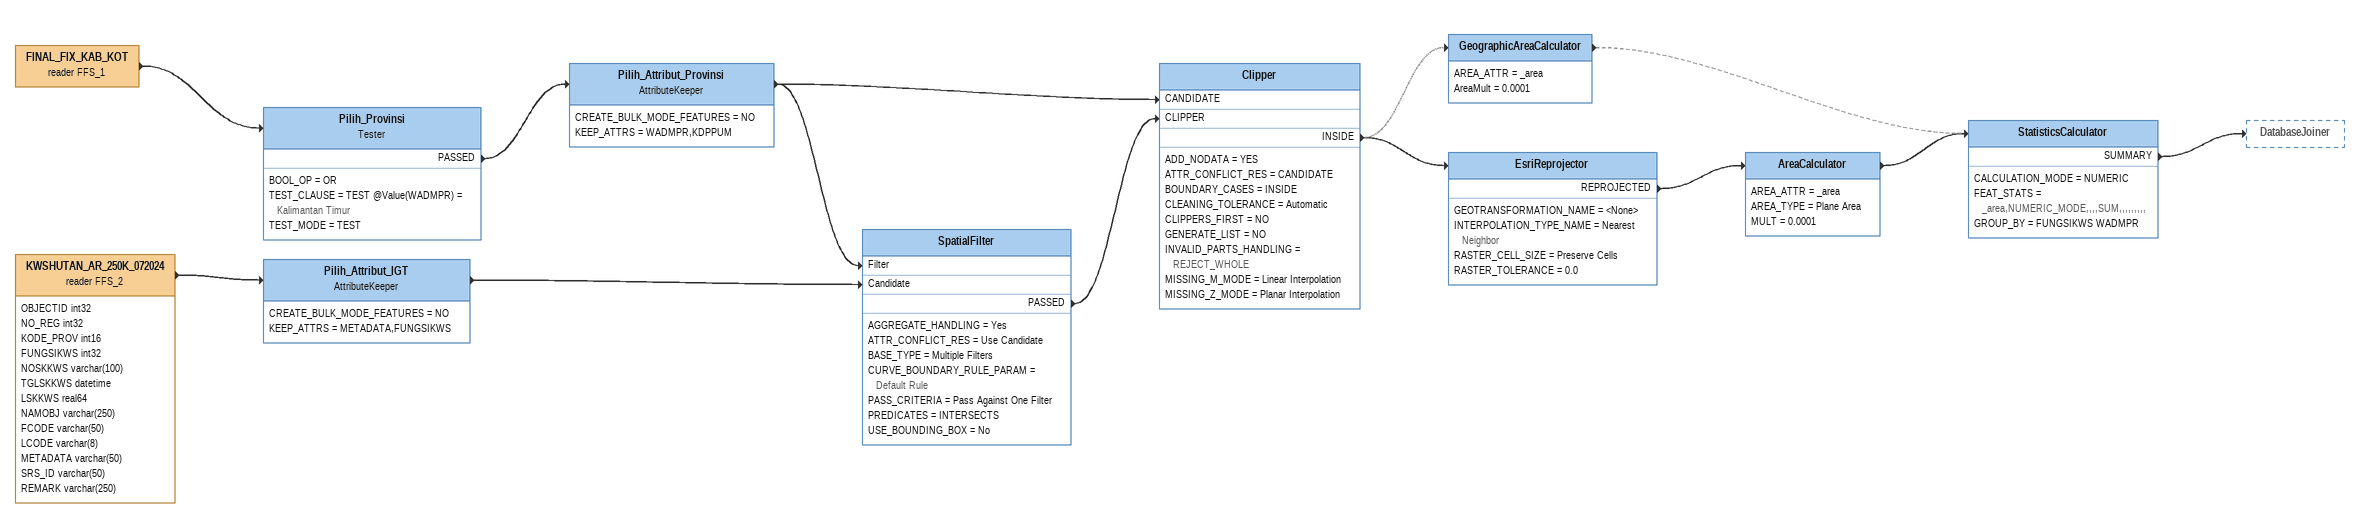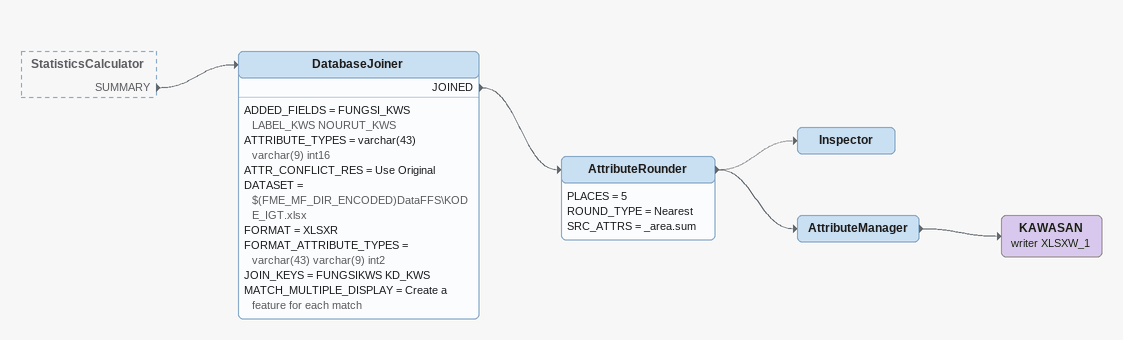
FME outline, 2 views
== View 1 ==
FINAL_FIX_KAB_KOT (reader FFS_1)
    -> Pilih_Provinsi
Pilih_Provinsi: Tester
    BOOL_OP = OR
    TEST_CLAUSE = TEST @Value(WADMPR) = Kalimantan Timur
    TEST_MODE = TEST
    PASSED -> Pilih_Attribut_Provinsi
Pilih_Attribut_Provinsi: AttributeKeeper
    CREATE_BULK_MODE_FEATURES = NO
    KEEP_ATTRS = WADMPR,KDPPUM
    -> SpatialFilter [Filter]
    -> Clipper [CANDIDATE]
KWSHUTAN_AR_250K_072024 (reader FFS_2)
    attributes: OBJECTID int32, NO_REG int32, KODE_PROV int16, FUNGSIKWS int32, NOSKKWS varchar(100), TGLSKKWS datetime, LSKKWS real64, NAMOBJ varchar(250), FCODE varchar(50), LCODE varchar(8), METADATA varchar(50), SRS_ID varchar(50), REMARK varchar(250)
    -> Pilih_Attribut_IGT
Pilih_Attribut_IGT: AttributeKeeper
    CREATE_BULK_MODE_FEATURES = NO
    KEEP_ATTRS = METADATA,FUNGSIKWS
    -> SpatialFilter [Candidate]
SpatialFilter
    AGGREGATE_HANDLING = Yes
    ATTR_CONFLICT_RES = Use Candidate
    BASE_TYPE = Multiple Filters
    CURVE_BOUNDARY_RULE_PARAM = Default Rule
    PASS_CRITERIA = Pass Against One Filter
    PREDICATES = INTERSECTS
    USE_BOUNDING_BOX = No
    PASSED -> Clipper [CLIPPER]
Clipper
    ADD_NODATA = YES
    ATTR_CONFLICT_RES = CANDIDATE
    BOUNDARY_CASES = INSIDE
    CLEANING_TOLERANCE = Automatic
    CLIPPERS_FIRST = NO
    GENERATE_LIST = NO
    INVALID_PARTS_HANDLING = REJECT_WHOLE
    MISSING_M_MODE = Linear Interpolation
    MISSING_Z_MODE = Planar Interpolation
    INSIDE -> EsriReprojector
    INSIDE -> GeographicAreaCalculator [off]
GeographicAreaCalculator
    AREA_ATTR = _area
    AreaMult = 0.0001
    -> StatisticsCalculator [off]
EsriReprojector
    GEOTRANSFORMATION_NAME = <None>
    INTERPOLATION_TYPE_NAME = Nearest Neighbor
    RASTER_CELL_SIZE = Preserve Cells
    RASTER_TOLERANCE = 0.0
    REPROJECTED -> AreaCalculator
AreaCalculator
    AREA_ATTR = _area
    AREA_TYPE = Plane Area
    MULT = 0.0001
    -> StatisticsCalculator
StatisticsCalculator
    CALCULATION_MODE = NUMERIC
    FEAT_STATS = _area,NUMERIC_MODE,,,,SUM,,,,,,,,,
    GROUP_BY = FUNGSIKWS WADMPR
    SUMMARY -> DatabaseJoiner

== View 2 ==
StatisticsCalculator [outside]
    SUMMARY -> DatabaseJoiner
DatabaseJoiner
    ADDED_FIELDS = FUNGSI_KWS LABEL_KWS NOURUT_KWS
    ATTRIBUTE_TYPES = varchar(43) varchar(9) int16
    ATTR_CONFLICT_RES = Use Original
    DATASET = $(FME_MF_DIR_ENCODED)DataFFS\KODE_IGT.xlsx
    FORMAT = XLSXR
    FORMAT_ATTRIBUTE_TYPES = varchar(43) varchar(9) int2
    JOIN_KEYS = FUNGSIKWS KD_KWS
    MATCH_MULTIPLE_DISPLAY = Create a feature for each match
    JOINED -> AttributeRounder
AttributeRounder
    PLACES = 5
    ROUND_TYPE = Nearest
    SRC_ATTRS = _area.sum
    -> Inspector [off]
    -> AttributeManager
Inspector
AttributeManager
    -> KAWASAN (writer XLSXW_1)
KAWASAN (writer XLSXW_1)
